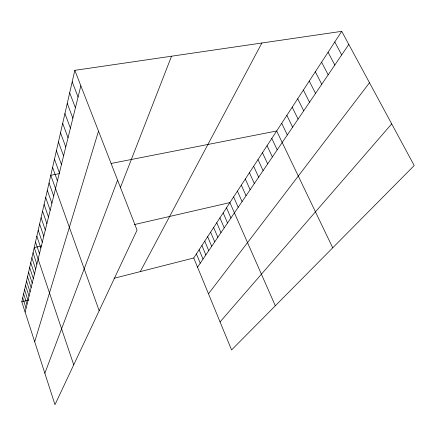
<?xml version="1.0" encoding="UTF-8"?>
<svg xmlns="http://www.w3.org/2000/svg" width="436" height="436" viewBox="0 0 436 436"><rect width="100%" height="100%" fill="white"/><g stroke="black" fill="none" stroke-linecap="round" stroke-linejoin="round"><path stroke-width="0.65" d="M74.834 70.343L137.062 230.137L54.991 404.668L21.8 301.805L74.834 70.343L341.731 31.332L414.2 165.533L231.576 349.95L193.753 257.981L341.731 31.332M25.103 312.051L80.845 85.783M34.689 341.759L98.509 131.143M44.848 373.238L117.6 180.166M120.276 187.911L171.533 56.206M140.278 271.612L261.873 43.006M197.535 267.17L348.805 44.428M208.479 293.788L369.494 82.747M220.049 321.926L391.708 123.884M21.8 301.805L28.858 300.006M114.107 278.277L193.753 257.981M41.453 245.931L34.221 247.594L73.722 364.828M134.364 224.567L229.908 202.598L275.318 305.783M59.383 173.61L50.789 175.294L99.168 310.721M111.126 163.456L276.669 130.985L332.717 247.817M334.783 41.976L341.682 54.914M328.068 52.255L334.81 65.04M321.588 62.184L328.166 74.818M315.321 71.782L321.746 84.268M309.255 81.069L315.539 93.413M303.385 90.056L309.533 102.258M297.706 98.759L303.718 110.82M292.202 107.196L298.082 119.115M286.861 115.366L292.627 127.154M281.689 123.295L287.329 134.947M271.792 138.452L277.214 149.848M267.061 145.7L272.375 156.971M262.461 152.742L267.671 163.892M257.992 159.587L263.104 170.618M253.648 166.241L258.668 177.158M249.419 172.716L254.346 183.518M245.31 179.016L250.144 189.704M241.304 185.147L246.057 195.72M237.407 191.121L242.078 201.585M233.609 196.936L238.198 207.291M226.502 207.819L230.944 217.978M223.172 212.921L227.543 222.981M219.924 217.896L224.229 227.865M216.746 222.763L220.987 232.639M213.645 227.516L217.82 237.298M210.61 232.159L214.725 241.86M207.645 236.704L211.7 246.313M204.746 241.146L208.74 250.667M201.906 245.49L205.847 254.929M199.132 249.746L203.018 259.098M196.413 253.905L200.244 263.18M72.207 81.805L78.077 97.021M69.684 92.814L75.423 107.812M67.258 103.392L72.867 118.183M64.926 113.573L70.409 128.157M62.68 123.377L68.043 137.76M60.517 132.822L65.765 147.008M58.429 141.923L63.569 155.919M56.418 150.709L61.454 164.514M54.478 159.189L59.405 172.809M52.598 167.38L57.432 180.82M49.034 182.951L53.683 196.047M47.333 190.358L51.9 203.29M45.693 197.53L50.173 210.299M44.101 204.473L48.5 217.084M42.559 211.204L46.881 223.663M41.066 217.733L45.311 230.034M39.611 224.06L43.785 236.219M38.205 230.203L42.308 242.214M36.837 236.17L40.875 248.04M35.512 241.964L39.48 253.692M33.038 252.766L36.886 264.238M31.883 257.807L35.676 269.148M30.76 262.712L34.493 273.939M29.659 267.497L33.343 278.604M28.591 272.162L32.226 283.155M27.55 276.713L31.13 287.591M26.531 281.149L30.068 291.918M25.539 285.482L29.027 296.137M24.574 289.706L28.008 300.262M23.626 293.837L27.021 304.284M22.705 297.87L26.051 308.214"/></g></svg>
